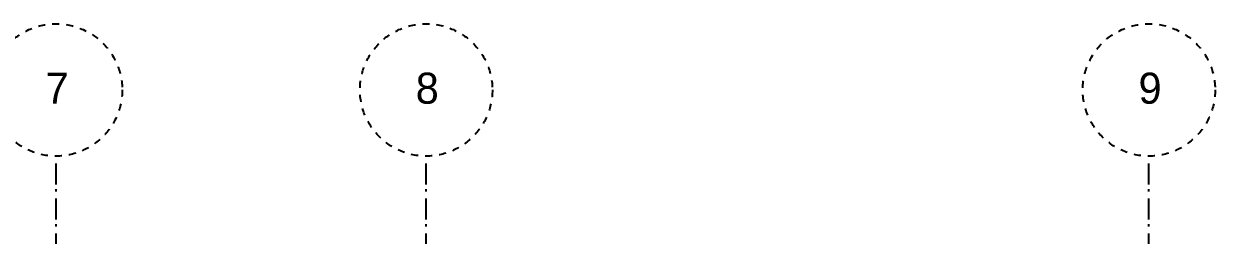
# Model space of a CAD drawing. Header units: centimetres. Extents: x -35664 to 50682, y -23001 to 23705.
# Drawn here: x 6767 to 7667, y -11239 to -11079 of the extents above; entities that cross this region are included whole.
import ezdxf

# ---------------------------------------------------------------- set-up
doc = ezdxf.new("R2010")
doc.units = ezdxf.units.CM
doc.linetypes.add('Style de ligne -6', pattern=[1.04164, 0.625, -0.20828, 0.06943, -0.13893])
doc.linetypes.add('VW-01', pattern=[0.41656, 0.20828, -0.20828])
doc.layers.add('B Général', color=252, linetype='Continuous')
doc.layers.add('prlm-Coupe', color=252, linetype='Continuous')
doc.styles.add('Eurostile', font='Eurosti.TTF')

# ---------------------------------------------------------------- blocks, each defined once
blk = doc.blocks.new('B 90.axes 2')
at = {"layer": 'B Général', "linetype": 'Style de ligne -6', "ltscale": 25.4}
for p, q in [((-868.925, -1173.93), (-868.925, 1361.07)), ((-589.328, -1173.93), (-589.328, 1361.07)), ((-43.328, -1173.93), (-43.328, 1361.07))]:
    blk.add_line(p, q, dxfattribs=at)
at = {"layer": 'B Général', "linetype": 'VW-01', "ltscale": 25.4}
for centre in [(-868.925, 1411.07), (-589.328, 1411.07), (-43.328, 1411.07)]:
    blk.add_circle(centre, 50, dxfattribs=at)
at = {"layer": 'B Général', "char_height": 23.496, "attachment_point": 1, "line_spacing_factor": 0.895453, "style": 'Eurostile'}
for s, insert in [('7', (-876.843, 1424.159)), ('8', (-597.247, 1424.159)), ('9', (-51.247, 1424.159))]:
    blk.add_mtext(s, dxfattribs=dict(at, insert=insert))
blk = doc.blocks.new('A$C373B78D5')
at = {"layer": 'B Général'}
blk.add_blockref('B 90.axes 2', (-15451.09, 4932.77), dxfattribs=at)

msp = doc.modelspace()

# ---------------------------------------------------------------- block references
at = {"layer": 'prlm-Coupe'}
msp.add_blockref('A$C373B78D5', (23111.623, -17472.851), dxfattribs=at)

doc.saveas('drawing.dxf')
